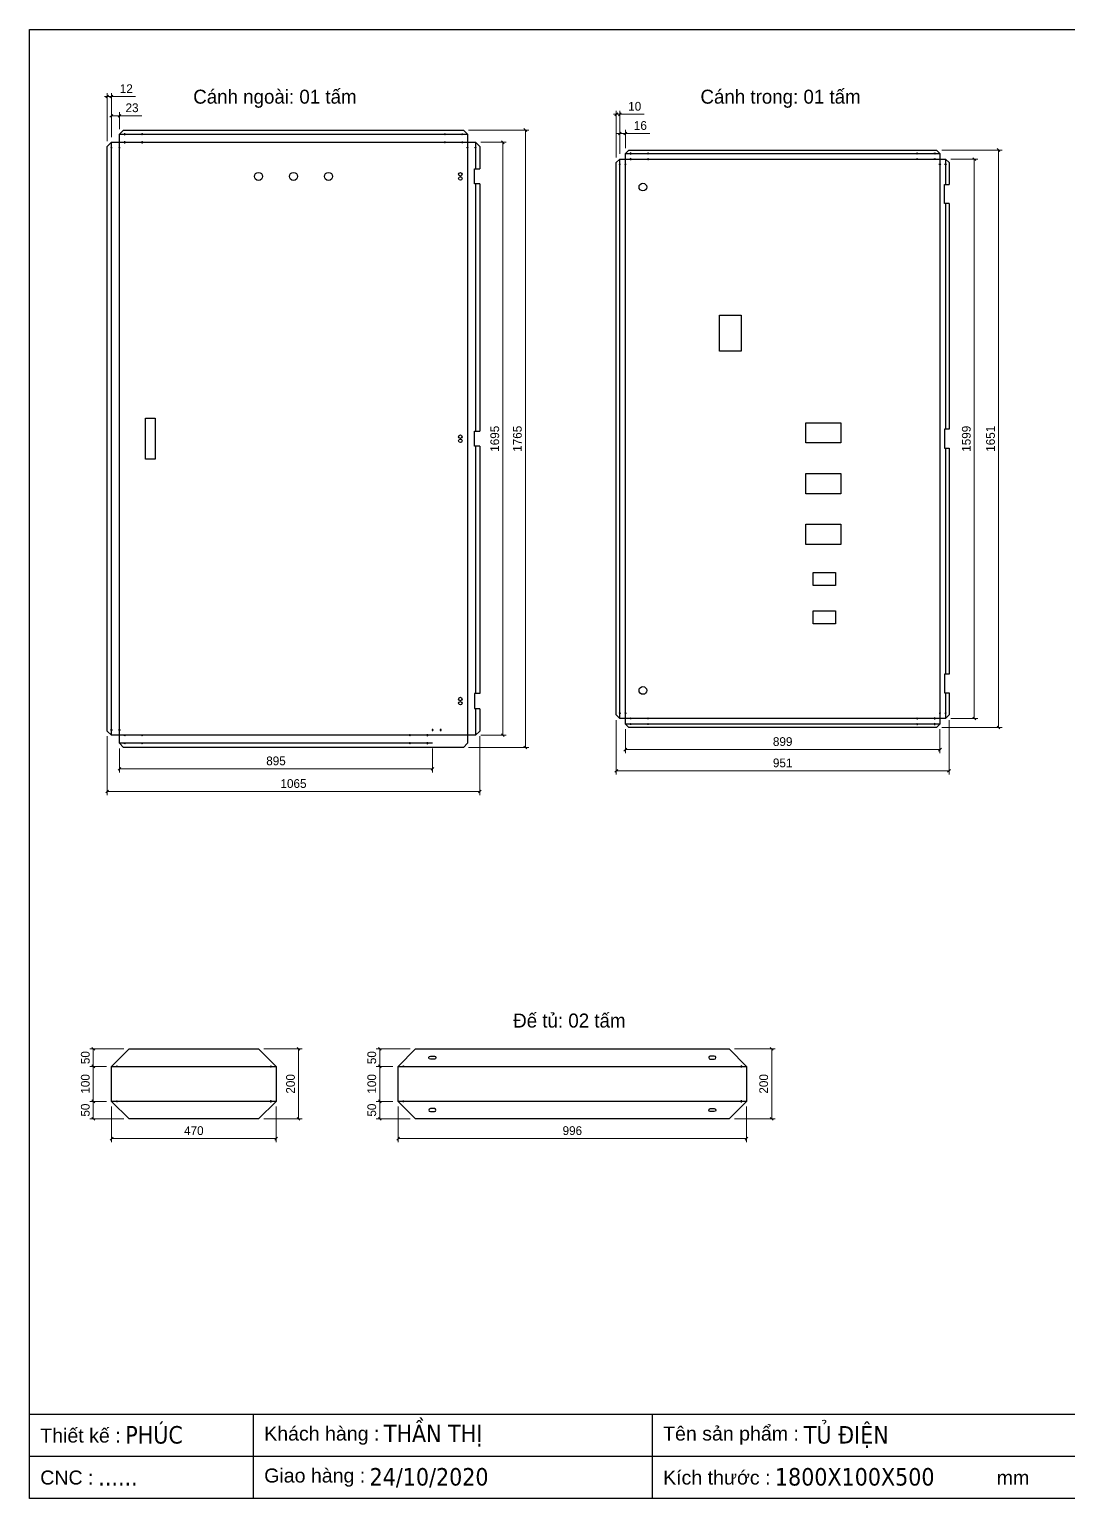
# Model space of a CAD drawing. Header units: millimetres. Extents: x 0 to 5940, y 0 to 4200.
# Drawn here: x 0 to 2970, y 0 to 4200 of the extents above; entities that cross this region are included whole.
import ezdxf
from ezdxf.enums import TextEntityAlignment as Align

# ---------------------------------------------------------------- set-up
doc = ezdxf.new("R2010")
doc.units = ezdxf.units.MM
doc.layers.add('CNC', color=7, linetype='Continuous')
doc.layers.add('DIM', color=253, linetype='Continuous')
doc.styles.add('Arial', font='arial.ttf')
doc.styles.add('Tahoma (Input Text)', font='tahoma.ttf')
doc.dimstyles.new('Dim-25', dxfattribs={"dimtxt": 25, "dimasz": 8, "dimexe": 10, "dimexo": 15, "dimgap": 10, "dimtad": 1, "dimdec": 0, "dimtxsty": 'Standard', "dimblk": 'OBLIQUE', "dimcen": 10, "dimclrd": 5, "dimclre": 5, "dimclrt": 3, "dimazin": 3, "dimtfac": 1, "dimtdec": 0, "dimtmove": 0, "dimatfit": 3, "dimldrblk": 'OBLIQUE', "dimlwd": 9, "dimlwe": 9})

# ---------------------------------------------------------------- blocks, each defined once
blk = doc.blocks.new('khungtenAsean2')
at = {"color": 7}
for p, q in [((2970, -1980), (0, -1980)), ((320, -1980), (320, -2100)), ((890, -1980), (890, -2100)), ((2020, -2040), (0, -2040))]:
    blk.add_line(p, q, dxfattribs=at)
blk.add_lwpolyline([(0, 0), (2970, 0), (2970, -2100), (0, -2100)], close=True, dxfattribs=at)
at = {"color": 2, "char_height": 20, "width": 917.634, "attachment_point": 4, "style": 'Arial'}
for s, insert in [('  Tên sản phẩm :', (890, -2010)), ('  Thiết kế :', (0, -2010)), ('  Khách hàng :', (320, -2010)), ('  Giao hàng :', (320, -2070)), ('  CNC :', (0, -2070)), ('  Kích thước :', (890, -2070)), ('mm', (1382.3, -2070))]:
    blk.add_mtext(s, dxfattribs=dict(at, insert=insert))
at = {"color": 1, "style": 'Tahoma (Input Text)', "flags": 8}
for tag, p in [('#03', (506.6, -2019.3)), ('#01', (137.1, -2021.3)), ('#05', (1106.6, -2021.3)), ('#07', (1834.7, -2021.3)), ('#09', (2146.7, -2021.3)), ('#02', (98.5, -2081.3)), ('#04', (486.1, -2081.3)), ('#06', (1065.3, -2081.3)), ('#08', (1817.4, -2081.3)), ('#10', (2146.7, -2081.3))]:
    blk.add_attdef(tag, p, '', height=25, dxfattribs=at)
blk.add_attdef('#11', text='', height=25, dxfattribs=at).set_placement((2915, -2067.3), align=Align.CENTER)
blk = doc.blocks.new('f3daunguoc')
at = {"layer": 'CNC', "color": 2, "lineweight": -3}
blk.add_circle((0, 0), 1.5, dxfattribs=at)
blk = doc.blocks.new('*D1')
at = {"color": 0, "linetype": 'ByBlock', "lineweight": -2}
for p, q in [((261.3, 2090), (253.3, 2082)), ((1148.3, 2082), (1156.3, 2090))]:
    blk.add_line(p, q, dxfattribs=at)
at = {"layer": 'Defpoints', "color": 0, "transparency": 16777216}
for p in [(257.3, 2159.2), (1152.3, 2159.2), (1152.3, 2086)]:
    blk.add_point(p, dxfattribs=at)
at = {"layer": 'DIM', "color": 5, "lineweight": 9, "transparency": 16777216}
for p, q in [((257.3, 2144.2), (257.3, 2076)), ((1152.3, 2144.2), (1152.3, 2076)), ((257.3, 2086), (1152.3, 2086))]:
    blk.add_line(p, q, dxfattribs=at)
at = {"layer": 'DIM', "color": 3, "transparency": 16777216, "insert": (704.8, 2108.8), "char_height": 25, "attachment_point": 5}
blk.add_mtext('895', dxfattribs=at)
blk = doc.blocks.new('_Oblique')
at = {"color": 0, "linetype": 'ByBlock', "lineweight": -2}
blk.add_line((-0.5, -0.5), (0.5, 0.5), dxfattribs=at)
blk = doc.blocks.new('*D2')
at = {"color": 0, "linetype": 'ByBlock', "lineweight": -2}
for p, q in [((1356.8, 3873.2), (1348.8, 3881.2)), ((1348.8, 2186.2), (1356.8, 2178.2))]:
    blk.add_line(p, q, dxfattribs=at)
at = {"layer": 'Defpoints', "color": 0, "transparency": 16777216}
for p in [(1275.3, 3877.2), (1275.3, 2182.2), (1352.8, 2182.2)]:
    blk.add_point(p, dxfattribs=at)
at = {"layer": 'DIM', "color": 5, "lineweight": 9, "transparency": 16777216}
for p, q in [((1290.3, 3877.2), (1362.8, 3877.2)), ((1352.8, 3877.2), (1352.8, 2182.2)), ((1290.3, 2182.2), (1362.8, 2182.2))]:
    blk.add_line(p, q, dxfattribs=at)
at = {"layer": 'DIM', "color": 3, "transparency": 16777216, "insert": (1330.1, 3029.7), "char_height": 25, "attachment_point": 5, "rotation": 90}
blk.add_mtext('1695', dxfattribs=at)
blk = doc.blocks.new('*D3')
at = {"color": 0, "linetype": 'ByBlock', "lineweight": -2}
for p, q in [((1421.5, 3908.2), (1413.5, 3916.2)), ((1413.5, 2151.2), (1421.5, 2143.2))]:
    blk.add_line(p, q, dxfattribs=at)
at = {"layer": 'Defpoints', "color": 0, "transparency": 16777216}
for p in [(1240.3, 3912.2), (1240.3, 2147.2), (1417.5, 2147.2)]:
    blk.add_point(p, dxfattribs=at)
at = {"layer": 'DIM', "color": 5, "lineweight": 9, "transparency": 16777216}
for p, q in [((1255.3, 3912.2), (1427.5, 3912.2)), ((1417.5, 3912.2), (1417.5, 2147.2)), ((1255.3, 2147.2), (1427.5, 2147.2))]:
    blk.add_line(p, q, dxfattribs=at)
at = {"layer": 'DIM', "color": 3, "transparency": 16777216, "insert": (1394.7, 3029.7), "char_height": 25, "attachment_point": 5, "rotation": 90}
blk.add_mtext('1765', dxfattribs=at)
blk = doc.blocks.new('*D4')
at = {"color": 0, "linetype": 'ByBlock', "lineweight": -2}
for p, q in [((226.3, 2025.3), (218.3, 2017.3)), ((1283.3, 2017.3), (1291.3, 2025.3))]:
    blk.add_line(p, q, dxfattribs=at)
at = {"layer": 'Defpoints', "color": 0, "transparency": 16777216}
for p in [(222.3, 2194.2), (1287.3, 2194.2), (1287.3, 2021.3)]:
    blk.add_point(p, dxfattribs=at)
at = {"layer": 'DIM', "color": 5, "lineweight": 9, "transparency": 16777216}
for p, q in [((222.3, 2179.2), (222.3, 2011.3)), ((1287.3, 2179.2), (1287.3, 2011.3)), ((222.3, 2021.3), (1287.3, 2021.3))]:
    blk.add_line(p, q, dxfattribs=at)
at = {"layer": 'DIM', "color": 3, "transparency": 16777216, "insert": (754.8, 2044), "char_height": 25, "attachment_point": 5}
blk.add_mtext('1065', dxfattribs=at)
blk = doc.blocks.new('*D5')
at = {"color": 0, "linetype": 'ByBlock', "lineweight": -2}
for p, q in [((238.3, 3957), (230.3, 3949)), ((253.3, 3949), (261.3, 3957))]:
    blk.add_line(p, q, dxfattribs=at)
at = {"layer": 'Defpoints', "color": 0, "transparency": 16777216}
for p in [(257.3, 3953), (234.3, 3877.2), (257.3, 3900.2)]:
    blk.add_point(p, dxfattribs=at)
at = {"layer": 'DIM', "color": 5, "lineweight": 9, "transparency": 16777216}
for p, q in [((234.3, 3892.2), (234.3, 3963)), ((234.3, 3953), (257.3, 3953)), ((257.3, 3915.2), (257.3, 3963)), ((257.3, 3953), (321.5, 3953))]:
    blk.add_line(p, q, dxfattribs=at)
at = {"layer": 'DIM', "color": 3, "transparency": 16777216, "insert": (293.4, 3975.8), "char_height": 25, "attachment_point": 5}
blk.add_mtext('23', dxfattribs=at)
blk = doc.blocks.new('*D6')
at = {"color": 0, "linetype": 'ByBlock', "lineweight": -2}
for p, q in [((218.3, 4003.9), (226.3, 4011.9)), ((238.3, 4011.9), (230.3, 4003.9))]:
    blk.add_line(p, q, dxfattribs=at)
at = {"layer": 'Defpoints', "color": 0, "transparency": 16777216}
for p in [(234.3, 4007.9), (222.3, 3865.2), (234.3, 3877.2)]:
    blk.add_point(p, dxfattribs=at)
at = {"layer": 'DIM', "color": 5, "lineweight": 9, "transparency": 16777216}
for p, q in [((222.3, 4007.9), (214.3, 4007.9)), ((222.3, 3880.2), (222.3, 4017.9)), ((222.3, 4007.9), (234.3, 4007.9)), ((234.3, 3892.2), (234.3, 4017.9)), ((234.3, 4007.9), (303.5, 4007.9))]:
    blk.add_line(p, q, dxfattribs=at)
at = {"layer": 'DIM', "color": 3, "transparency": 16777216, "insert": (276.9, 4030.5), "char_height": 25, "attachment_point": 5}
blk.add_mtext('12', dxfattribs=at)
blk = doc.blocks.new('*D7')
at = {"color": 0, "linetype": 'ByBlock', "lineweight": -2}
for p, q in [((1707.3, 2145.1), (1699.3, 2137.1)), ((2598.3, 2137.1), (2606.3, 2145.1))]:
    blk.add_line(p, q, dxfattribs=at)
at = {"layer": 'Defpoints', "color": 0, "transparency": 16777216}
for p in [(1703.3, 2214.2), (2602.3, 2214.2), (2602.3, 2141.1)]:
    blk.add_point(p, dxfattribs=at)
at = {"layer": 'DIM', "color": 5, "lineweight": 9, "transparency": 16777216}
for p, q in [((1703.3, 2199.2), (1703.3, 2131.1)), ((2602.3, 2199.2), (2602.3, 2131.1)), ((1703.3, 2141.1), (2602.3, 2141.1))]:
    blk.add_line(p, q, dxfattribs=at)
at = {"layer": 'DIM', "color": 3, "transparency": 16777216, "insert": (2152.8, 2163.9), "char_height": 25, "attachment_point": 5}
blk.add_mtext('899', dxfattribs=at)
blk = doc.blocks.new('*D8')
at = {"color": 0, "linetype": 'ByBlock', "lineweight": -2}
for p, q in [((1681.3, 2084.2), (1673.3, 2076.2)), ((2624.3, 2076.2), (2632.3, 2084.2))]:
    blk.add_line(p, q, dxfattribs=at)
at = {"layer": 'Defpoints', "color": 0, "transparency": 16777216}
for p in [(1677.3, 2240.2), (2628.3, 2240.2), (2628.3, 2080.2)]:
    blk.add_point(p, dxfattribs=at)
at = {"layer": 'DIM', "color": 5, "lineweight": 9, "transparency": 16777216}
for p, q in [((1677.3, 2225.2), (1677.3, 2070.2)), ((2628.3, 2225.2), (2628.3, 2070.2)), ((1677.3, 2080.2), (2628.3, 2080.2))]:
    blk.add_line(p, q, dxfattribs=at)
at = {"layer": 'DIM', "color": 3, "transparency": 16777216, "insert": (2152.8, 2103), "char_height": 25, "attachment_point": 5}
blk.add_mtext('951', dxfattribs=at)
blk = doc.blocks.new('*D9')
at = {"color": 0, "linetype": 'ByBlock', "lineweight": -2}
for p, q in [((2704.5, 3825.2), (2696.5, 3833.2)), ((2696.5, 2234.2), (2704.5, 2226.2))]:
    blk.add_line(p, q, dxfattribs=at)
at = {"layer": 'Defpoints', "color": 0, "transparency": 16777216}
for p in [(2618.3, 3829.2), (2618.3, 2230.2), (2700.5, 2230.2)]:
    blk.add_point(p, dxfattribs=at)
at = {"layer": 'DIM', "color": 5, "lineweight": 9, "transparency": 16777216}
for p, q in [((2633.3, 3829.2), (2710.5, 3829.2)), ((2700.5, 3829.2), (2700.5, 2230.2)), ((2633.3, 2230.2), (2710.5, 2230.2))]:
    blk.add_line(p, q, dxfattribs=at)
at = {"layer": 'DIM', "color": 3, "transparency": 16777216, "insert": (2677.8, 3029.7), "char_height": 25, "attachment_point": 5, "rotation": 90}
blk.add_mtext('1599', dxfattribs=at)
blk = doc.blocks.new('*D10')
at = {"color": 0, "linetype": 'ByBlock', "lineweight": -2}
for p, q in [((2773.8, 3851.2), (2765.8, 3859.2)), ((2765.8, 2208.2), (2773.8, 2200.2))]:
    blk.add_line(p, q, dxfattribs=at)
at = {"layer": 'Defpoints', "color": 0, "transparency": 16777216}
for p in [(2592.3, 3855.2), (2592.3, 2204.2), (2769.8, 2204.2)]:
    blk.add_point(p, dxfattribs=at)
at = {"layer": 'DIM', "color": 5, "lineweight": 9, "transparency": 16777216}
for p, q in [((2607.3, 3855.2), (2779.8, 3855.2)), ((2769.8, 3855.2), (2769.8, 2204.2)), ((2607.3, 2204.2), (2779.8, 2204.2))]:
    blk.add_line(p, q, dxfattribs=at)
at = {"layer": 'DIM', "color": 3, "transparency": 16777216, "insert": (2747, 3029.7), "char_height": 25, "attachment_point": 5, "rotation": 90}
blk.add_mtext('1651', dxfattribs=at)
blk = doc.blocks.new('*D11')
at = {"color": 0, "linetype": 'ByBlock', "lineweight": -2}
for p, q in [((1683.3, 3898.4), (1691.3, 3906.4)), ((1707.3, 3906.4), (1699.3, 3898.4))]:
    blk.add_line(p, q, dxfattribs=at)
at = {"layer": 'Defpoints', "color": 0, "transparency": 16777216}
for p in [(1703.3, 3902.4), (1687.3, 3829.2), (1703.3, 3845.2)]:
    blk.add_point(p, dxfattribs=at)
at = {"layer": 'DIM', "color": 5, "lineweight": 9, "transparency": 16777216}
for p, q in [((1687.3, 3844.2), (1687.3, 3912.4)), ((1703.3, 3860.2), (1703.3, 3912.4)), ((1687.3, 3902.4), (1679.3, 3902.4)), ((1687.3, 3902.4), (1703.3, 3902.4)), ((1703.3, 3902.4), (1772.8, 3902.4))]:
    blk.add_line(p, q, dxfattribs=at)
at = {"layer": 'DIM', "color": 3, "transparency": 16777216, "insert": (1746.1, 3925.1), "char_height": 25, "attachment_point": 5}
blk.add_mtext('16', dxfattribs=at)
blk = doc.blocks.new('*D12')
at = {"color": 0, "linetype": 'ByBlock', "lineweight": -2}
for p, q in [((1673.3, 3953.3), (1681.3, 3961.3)), ((1691.3, 3961.3), (1683.3, 3953.3))]:
    blk.add_line(p, q, dxfattribs=at)
at = {"layer": 'Defpoints', "color": 0, "transparency": 16777216}
for p in [(1687.3, 3957.3), (1687.3, 3829.2), (1677.3, 3819.2)]:
    blk.add_point(p, dxfattribs=at)
at = {"layer": 'DIM', "color": 5, "lineweight": 9, "transparency": 16777216}
for p, q in [((1677.3, 3957.3), (1669.3, 3957.3)), ((1677.3, 3834.2), (1677.3, 3967.3)), ((1677.3, 3957.3), (1687.3, 3957.3)), ((1687.3, 3844.2), (1687.3, 3967.3)), ((1687.3, 3957.3), (1756.7, 3957.3))]:
    blk.add_line(p, q, dxfattribs=at)
at = {"layer": 'DIM', "color": 3, "transparency": 16777216, "insert": (1730, 3980), "char_height": 25, "attachment_point": 5}
blk.add_mtext('10', dxfattribs=at)
blk = doc.blocks.new('ovan8.5x20')
at = {"layer": 'CNC', "color": 2, "lineweight": -3}
for p, q in [((5.7, 4.2), (-5.8, 4.2)), ((-5.8, -4.2), (5.7, -4.2))]:
    blk.add_line(p, q, dxfattribs=at)
for centre, start, end in [((-5.8, 0), 90, 270), ((5.7, 0), 270, 90)]:
    blk.add_arc(centre, 4.25, start, end, dxfattribs=at)
blk = doc.blocks.new('*D13')
at = {"color": 0, "linetype": 'ByBlock', "lineweight": -2}
for p, q in [((2125.4, 1281.6), (2117.4, 1289.6)), ((2117.4, 1089.6), (2125.4, 1081.6))]:
    blk.add_line(p, q, dxfattribs=at)
at = {"layer": 'Defpoints', "color": 0, "transparency": 16777216}
for p in [(1999.7, 1285.6), (1999.7, 1085.6), (2121.4, 1085.6)]:
    blk.add_point(p, dxfattribs=at)
at = {"layer": 'DIM', "color": 5, "lineweight": 9, "transparency": 16777216}
for p, q in [((2014.7, 1285.6), (2131.4, 1285.6)), ((2121.4, 1285.6), (2121.4, 1085.6)), ((2014.7, 1085.6), (2131.4, 1085.6))]:
    blk.add_line(p, q, dxfattribs=at)
at = {"layer": 'DIM', "color": 3, "transparency": 16777216, "insert": (2098.7, 1185.6), "char_height": 25, "attachment_point": 5, "rotation": 90}
blk.add_mtext('200', dxfattribs=at)
blk = doc.blocks.new('*D14')
at = {"color": 0, "linetype": 'ByBlock', "lineweight": -2}
for p, q in [((1057.7, 1033), (1049.7, 1025)), ((2045.7, 1025), (2053.7, 1033))]:
    blk.add_line(p, q, dxfattribs=at)
at = {"layer": 'Defpoints', "color": 0, "transparency": 16777216}
for p in [(1053.7, 1135.6), (2049.7, 1135.6), (2049.7, 1029)]:
    blk.add_point(p, dxfattribs=at)
at = {"layer": 'DIM', "color": 5, "lineweight": 9, "transparency": 16777216}
for p, q in [((1053.7, 1120.6), (1053.7, 1019)), ((2049.7, 1120.6), (2049.7, 1019)), ((1053.7, 1029), (2049.7, 1029))]:
    blk.add_line(p, q, dxfattribs=at)
at = {"layer": 'DIM', "color": 3, "transparency": 16777216, "insert": (1551.7, 1051.8), "char_height": 25, "attachment_point": 5}
blk.add_mtext('996', dxfattribs=at)
blk = doc.blocks.new('*D15')
at = {"color": 0, "linetype": 'ByBlock', "lineweight": -2}
for p, q in [((239, 1033), (231, 1025)), ((701, 1025), (709, 1033))]:
    blk.add_line(p, q, dxfattribs=at)
at = {"layer": 'Defpoints', "color": 0, "transparency": 16777216}
for p in [(235, 1135.6), (705, 1135.6), (705, 1029)]:
    blk.add_point(p, dxfattribs=at)
at = {"layer": 'DIM', "color": 5, "lineweight": 9, "transparency": 16777216}
for p, q in [((235, 1120.6), (235, 1019)), ((705, 1120.6), (705, 1019)), ((235, 1029), (705, 1029))]:
    blk.add_line(p, q, dxfattribs=at)
at = {"layer": 'DIM', "color": 3, "transparency": 16777216, "insert": (470, 1051.8), "char_height": 25, "attachment_point": 5}
blk.add_mtext('470', dxfattribs=at)
blk = doc.blocks.new('*D16')
at = {"color": 0, "linetype": 'ByBlock', "lineweight": -2}
for p, q in [((773.1, 1281.6), (765.1, 1289.6)), ((765.1, 1089.6), (773.1, 1081.6))]:
    blk.add_line(p, q, dxfattribs=at)
at = {"layer": 'Defpoints', "color": 0, "transparency": 16777216}
for p in [(655, 1285.6), (655, 1085.6), (769.1, 1085.6)]:
    blk.add_point(p, dxfattribs=at)
at = {"layer": 'DIM', "color": 5, "lineweight": 9, "transparency": 16777216}
for p, q in [((670, 1285.6), (779.1, 1285.6)), ((769.1, 1285.6), (769.1, 1085.6)), ((670, 1085.6), (779.1, 1085.6))]:
    blk.add_line(p, q, dxfattribs=at)
at = {"layer": 'DIM', "color": 3, "transparency": 16777216, "insert": (746.3, 1185.6), "char_height": 25, "attachment_point": 5, "rotation": 90}
blk.add_mtext('200', dxfattribs=at)
blk = doc.blocks.new('*D17')
at = {"color": 0, "linetype": 'ByBlock', "lineweight": -2}
for p, q in [((186.7, 1281.6), (178.7, 1289.6)), ((178.7, 1239.6), (186.7, 1231.6))]:
    blk.add_line(p, q, dxfattribs=at)
at = {"layer": 'Defpoints', "color": 0, "transparency": 16777216}
for p in [(285, 1285.6), (182.7, 1235.6), (235, 1235.6)]:
    blk.add_point(p, dxfattribs=at)
at = {"layer": 'DIM', "color": 5, "lineweight": 9, "transparency": 16777216}
for p, q in [((270, 1285.6), (172.7, 1285.6)), ((182.7, 1285.6), (182.7, 1235.6)), ((220, 1235.6), (172.7, 1235.6))]:
    blk.add_line(p, q, dxfattribs=at)
at = {"layer": 'DIM', "color": 3, "transparency": 16777216, "insert": (159.9, 1260.6), "char_height": 25, "attachment_point": 5, "rotation": 90}
blk.add_mtext('50', dxfattribs=at)
blk = doc.blocks.new('*D18')
at = {"color": 0, "linetype": 'ByBlock', "lineweight": -2}
for p, q in [((186.7, 1231.6), (178.7, 1239.6)), ((178.7, 1139.6), (186.7, 1131.6))]:
    blk.add_line(p, q, dxfattribs=at)
at = {"layer": 'Defpoints', "color": 0, "transparency": 16777216}
for p in [(235, 1235.6), (182.7, 1135.6), (235, 1135.6)]:
    blk.add_point(p, dxfattribs=at)
at = {"layer": 'DIM', "color": 5, "lineweight": 9, "transparency": 16777216}
for p, q in [((220, 1235.6), (172.7, 1235.6)), ((182.7, 1235.6), (182.7, 1135.6)), ((220, 1135.6), (172.7, 1135.6))]:
    blk.add_line(p, q, dxfattribs=at)
at = {"layer": 'DIM', "color": 3, "transparency": 16777216, "insert": (159.9, 1185.6), "char_height": 25, "attachment_point": 5, "rotation": 90}
blk.add_mtext('100', dxfattribs=at)
blk = doc.blocks.new('*D19')
at = {"color": 0, "linetype": 'ByBlock', "lineweight": -2}
for p, q in [((186.7, 1131.6), (178.7, 1139.6)), ((178.7, 1089.6), (186.7, 1081.6))]:
    blk.add_line(p, q, dxfattribs=at)
at = {"layer": 'Defpoints', "color": 0, "transparency": 16777216}
for p in [(235, 1135.6), (182.7, 1085.6), (285, 1085.6)]:
    blk.add_point(p, dxfattribs=at)
at = {"layer": 'DIM', "color": 5, "lineweight": 9, "transparency": 16777216}
for p, q in [((220, 1135.6), (172.7, 1135.6)), ((182.7, 1135.6), (182.7, 1085.6)), ((270, 1085.6), (172.7, 1085.6))]:
    blk.add_line(p, q, dxfattribs=at)
at = {"layer": 'DIM', "color": 3, "transparency": 16777216, "insert": (159.9, 1110.6), "char_height": 25, "attachment_point": 5, "rotation": 90}
blk.add_mtext('50', dxfattribs=at)
blk = doc.blocks.new('*D20')
at = {"color": 0, "linetype": 'ByBlock', "lineweight": -2}
for p, q in [((1005.4, 1281.6), (997.4, 1289.6)), ((997.4, 1239.6), (1005.4, 1231.6))]:
    blk.add_line(p, q, dxfattribs=at)
at = {"layer": 'Defpoints', "color": 0, "transparency": 16777216}
for p in [(1103.7, 1285.6), (1001.4, 1235.6), (1053.7, 1235.6)]:
    blk.add_point(p, dxfattribs=at)
at = {"layer": 'DIM', "color": 5, "lineweight": 9, "transparency": 16777216}
for p, q in [((1088.7, 1285.6), (991.4, 1285.6)), ((1001.4, 1285.6), (1001.4, 1235.6)), ((1038.7, 1235.6), (991.4, 1235.6))]:
    blk.add_line(p, q, dxfattribs=at)
at = {"layer": 'DIM', "color": 3, "transparency": 16777216, "insert": (978.6, 1260.6), "char_height": 25, "attachment_point": 5, "rotation": 90}
blk.add_mtext('50', dxfattribs=at)
blk = doc.blocks.new('*D21')
at = {"color": 0, "linetype": 'ByBlock', "lineweight": -2}
for p, q in [((1005.4, 1231.6), (997.4, 1239.6)), ((997.4, 1139.6), (1005.4, 1131.6))]:
    blk.add_line(p, q, dxfattribs=at)
at = {"layer": 'Defpoints', "color": 0, "transparency": 16777216}
for p in [(1053.7, 1235.6), (1001.4, 1135.6), (1053.7, 1135.6)]:
    blk.add_point(p, dxfattribs=at)
at = {"layer": 'DIM', "color": 5, "lineweight": 9, "transparency": 16777216}
for p, q in [((1038.7, 1235.6), (991.4, 1235.6)), ((1001.4, 1235.6), (1001.4, 1135.6)), ((1038.7, 1135.6), (991.4, 1135.6))]:
    blk.add_line(p, q, dxfattribs=at)
at = {"layer": 'DIM', "color": 3, "transparency": 16777216, "insert": (978.6, 1185.6), "char_height": 25, "attachment_point": 5, "rotation": 90}
blk.add_mtext('100', dxfattribs=at)
blk = doc.blocks.new('*D22')
at = {"color": 0, "linetype": 'ByBlock', "lineweight": -2}
for p, q in [((1005.4, 1131.6), (997.4, 1139.6)), ((997.4, 1089.6), (1005.4, 1081.6))]:
    blk.add_line(p, q, dxfattribs=at)
at = {"layer": 'Defpoints', "color": 0, "transparency": 16777216}
for p in [(1053.7, 1135.6), (1001.4, 1085.6), (1103.7, 1085.6)]:
    blk.add_point(p, dxfattribs=at)
at = {"layer": 'DIM', "color": 5, "lineweight": 9, "transparency": 16777216}
for p, q in [((1038.7, 1135.6), (991.4, 1135.6)), ((1001.4, 1135.6), (1001.4, 1085.6)), ((1088.7, 1085.6), (991.4, 1085.6))]:
    blk.add_line(p, q, dxfattribs=at)
at = {"layer": 'DIM', "color": 3, "transparency": 16777216, "insert": (978.6, 1110.6), "char_height": 25, "attachment_point": 5, "rotation": 90}
blk.add_mtext('50', dxfattribs=at)

msp = doc.modelspace()

# ---------------------------------------------------------------- linework, layer by layer
at = {"color": 7}
for p, q in [((235, 1235.6), (285, 1285.6)), ((285, 1285.6), (655, 1285.6)), ((655, 1285.6), (705, 1235.6)), ((1053.7, 1235.6), (1103.7, 1285.6)), ((1103.7, 1285.6), (1999.7, 1285.6)), ((1999.7, 1285.6), (2049.7, 1235.6)), ((235, 1235.6), (705, 1235.6)), ((235, 1135.6), (235, 1235.6)), ((705, 1235.6), (705, 1135.6)), ((1053.7, 1235.6), (2049.7, 1235.6)), ((1053.7, 1135.6), (1053.7, 1235.6)), ((2049.7, 1235.6), (2049.7, 1135.6)), ((705, 1135.6), (235, 1135.6)), ((235, 1135.6), (285, 1085.6)), ((705, 1135.6), (655, 1085.6)), ((2049.7, 1135.6), (1053.7, 1135.6)), ((1053.7, 1135.6), (1103.7, 1085.6)), ((2049.7, 1135.6), (1999.7, 1085.6)), ((655, 1085.6), (285, 1085.6)), ((1999.7, 1085.6), (1103.7, 1085.6))]:
    msp.add_line(p, q, dxfattribs=at)
for points in [[(1287.3, 2257.7), (1287.3, 2194.2), (1275.3, 2182.2), (1252.3, 2182.2), (1252.3, 2159.2), (1240.3, 2147.2), (269.3, 2147.2), (257.3, 2159.2), (257.3, 2182.2), (234.3, 2182.2), (222.3, 2194.2), (222.3, 3865.2), (234.3, 3877.2), (257.3, 3877.2), (257.3, 3900.2), (269.3, 3912.2), (1240.3, 3912.2), (1252.3, 3900.2), (1252.3, 3877.2), (1275.3, 3877.2), (1287.3, 3865.2), (1287.3, 3801.2)], [(234.3, 2182.2), (234.3, 3877.2)], [(257.3, 3900.2), (1252.3, 3900.2)], [(1275.3, 3877.2), (1275.3, 3801.2)], [(2628.3, 2303.2), (2628.3, 2240.2), (2618.3, 2230.2), (2602.3, 2230.2), (2602.3, 2214.2), (2592.3, 2204.2), (1713.3, 2204.2), (1703.3, 2214.2), (1703.3, 2230.2), (1687.3, 2230.2), (1677.3, 2240.2), (1677.3, 3819.2), (1687.3, 3829.2), (1703.3, 3829.2), (1703.3, 3845.2), (1713.3, 3855.2), (2592.3, 3855.2), (2602.3, 3845.2), (2602.3, 3829.2), (2618.3, 3829.2), (2628.3, 3819.2), (2628.3, 3756.2)], [(1687.3, 2230.2), (1687.3, 3829.2)], [(1703.3, 3845.2), (2602.3, 3845.2)], [(2618.3, 3829.2), (2618.3, 3756.2)], [(1275.3, 3758.2), (1275.3, 3051.2)], [(1287.3, 3758.2), (1287.3, 3051.2)], [(2618.3, 3702.2), (2618.3, 3056.7)], [(2628.3, 3702.2), (2628.3, 3056.7)], [(1275.3, 3008.2), (1275.3, 2301.2)], [(1287.3, 3008.2), (1287.3, 2301.2)], [(2618.3, 3002.7), (2618.3, 2357.2)], [(2628.3, 3002.7), (2628.3, 2357.2)], [(2618.3, 2303.2), (2618.3, 2230.2)], [(1275.3, 2258.2), (1275.3, 2182.2)], [(2602.3, 2214.2), (1703.3, 2214.2)], [(1152.3, 2159.2), (257.3, 2159.2)]]:
    msp.add_lwpolyline(points, dxfattribs=at)
for points in [[(257.3, 3877.2), (1252.3, 3877.2), (1252.3, 2182.2), (257.3, 2182.2)], [(1703.3, 3829.2), (2602.3, 3829.2), (2602.3, 2230.2), (1703.3, 2230.2)]]:
    msp.add_lwpolyline(points, close=True, dxfattribs=at)
at = {"color": 2}
for points in [[(1287.3, 3758.2), (1272.3, 3758.2), (1272.3, 3801.2), (1287.3, 3801.2)], [(2628.3, 3702.2), (2615.3, 3702.2), (2615.3, 3756.2), (2628.3, 3756.2)], [(1287.3, 3008.2), (1272.3, 3008.2), (1272.3, 3051.2), (1287.3, 3051.2)], [(2628.3, 3056.7), (2615.3, 3056.7), (2615.3, 3002.7), (2628.3, 3002.7)], [(2628.3, 2357.2), (2615.3, 2357.2), (2615.3, 2303.2), (2628.3, 2303.2)], [(1287.3, 2301.2), (1272.3, 2301.2), (1272.3, 2258.2), (1287.3, 2258.2)]]:
    msp.add_lwpolyline(points, dxfattribs=at)
for points in [[(1971.8, 3383.2), (2033.8, 3383.2), (2033.8, 3280.2), (1971.8, 3280.2)], [(332.3, 3088.2), (359.3, 3088.2), (359.3, 2971.2), (332.3, 2971.2)], [(2219.3, 3075.7), (2319.3, 3075.7), (2319.3, 3017.7), (2219.3, 3017.7)], [(2219.3, 2930.7), (2319.3, 2930.7), (2319.3, 2872.7), (2219.3, 2872.7)], [(2219.3, 2785.7), (2319.3, 2785.7), (2319.3, 2727.7), (2219.3, 2727.7)], [(2239.8, 2647.7), (2303.8, 2647.7), (2303.8, 2610.7), (2239.8, 2610.7)], [(2239.8, 2537.7), (2303.8, 2537.7), (2303.8, 2500.7), (2239.8, 2500.7)]]:
    msp.add_lwpolyline(points, close=True, dxfattribs=at)
for centre, radius in [((654.8, 3779.7), 11.5), ((754.8, 3779.7), 11.5), ((854.8, 3779.7), 11.5), ((1231.8, 3785.7), 5), ((1231.8, 3773.7), 5), ((1753.3, 3749.2), 11), ((1231.8, 3035.7), 5), ((1231.8, 3023.7), 5), ((1753.3, 2310.2), 11), ((1231.8, 2285.7), 5), ((1231.8, 2273.7), 5)]:
    msp.add_circle(centre, radius, dxfattribs=at)

# ---------------------------------------------------------------- block references
at = {"color": 7}
ref = msp.add_blockref('khungtenAsean2', (0, 4200), dxfattribs=dict(at, xscale=2, yscale=2, zscale=2))
ref.add_attrib('#06', '1800X100X500', (2130.7, 37.4), dxfattribs={"color": 1, "height": 50, "style": 'Tahoma (Input Text)'})
ref.add_attrib('#05', 'TỦ ĐIỆN', (2213.3, 157.4), dxfattribs={"color": 1, "height": 50, "style": 'Tahoma (Input Text)'})
ref.add_attrib('#04', '24/10/2020', (972.2, 37.4), dxfattribs={"color": 1, "height": 50, "style": 'Tahoma (Input Text)'})
ref.add_attrib('#03', 'THẦN THỊ', (1013.1, 161.4), dxfattribs={"color": 1, "height": 50, "style": 'Tahoma (Input Text)'})
ref.add_attrib('#02', '......', (196.9, 37.4), dxfattribs={"color": 1, "height": 50, "style": 'Tahoma (Input Text)'})
ref.add_attrib('#01', 'PHÚC', (274.1, 157.4), dxfattribs={"color": 1, "height": 50, "style": 'Tahoma (Input Text)'})
at = {"lineweight": -3, "xscale": -1}
for p, rotation in [((272.3, 3900.2), 180), ((272.3, 3877.2), 180), ((322.3, 3900.2), 180), ((322.3, 3877.2), 180), ((234.3, 3862.2), 180), ((257.3, 3862.2), 180), ((1718.3, 3845.2), 180), ((1718.3, 3829.2), 180), ((1768.3, 3845.2), 180), ((1768.3, 3829.2), 180), ((1687.3, 3814.2), 180), ((1703.3, 3814.2), 180), ((690, 1235.6), 90), ((2034.7, 1235.6), 90), ((690, 1135.6), 90), ((2034.7, 1135.6), 90)]:
    msp.add_blockref('f3daunguoc', p, dxfattribs=dict(at, rotation=rotation))
at = {"lineweight": -3}
for p, rotation in [((1187.3, 3900.2), 180), ((1187.3, 3877.2), 180), ((1237.3, 3900.2), 180), ((1237.3, 3877.2), 180), ((1252.3, 3862.2), 180), ((1275.3, 3862.2), 180), ((2537.3, 3845.2), 180), ((2537.3, 3829.2), 180), ((2587.3, 3845.2), 180), ((2587.3, 3829.2), 180), ((2602.3, 3814.2), 180), ((2618.3, 3814.2), 180), ((250, 1235.6), 270), ((1068.7, 1235.6), 270), ((250, 1135.6), 270), ((1068.7, 1135.6), 270)]:
    msp.add_blockref('f3daunguoc', p, dxfattribs=dict(at, rotation=rotation))
for p in [(1687.3, 2245.2), (1703.3, 2245.2), (1718.3, 2230.2), (1768.3, 2230.2), (234.3, 2197.2), (257.3, 2197.2), (1718.3, 2214.2), (1768.3, 2214.2), (272.3, 2182.2), (272.3, 2159.2), (322.3, 2182.2), (322.3, 2159.2)]:
    msp.add_blockref('f3daunguoc', p, dxfattribs=at)
at = {"lineweight": -3, "xscale": -1}
for p in [(2537.3, 2230.2), (2587.3, 2230.2), (2602.3, 2245.2), (2618.3, 2245.2), (1152.3, 2197.2), (1175.3, 2197.2), (2537.3, 2214.2), (2587.3, 2214.2), (1087.3, 2182.2), (1087.3, 2159.2), (1137.3, 2182.2), (1137.3, 2159.2)]:
    msp.add_blockref('f3daunguoc', p, dxfattribs=at)
at = {"layer": 'CNC', "lineweight": -3, "xscale": -1, "rotation": 180}
msp.add_blockref('ovan8.5x20', (1151.7, 1260.6), dxfattribs=at)
at = {"layer": 'CNC', "lineweight": -3, "rotation": 180}
msp.add_blockref('ovan8.5x20', (1951.7, 1260.6), dxfattribs=at)
at = {"layer": 'CNC', "lineweight": -3}
msp.add_blockref('ovan8.5x20', (1151.7, 1110.6), dxfattribs=at)
at = {"layer": 'CNC', "lineweight": -3, "xscale": -1}
msp.add_blockref('ovan8.5x20', (1951.7, 1110.6), dxfattribs=at)

# ---------------------------------------------------------------- texts
at = {"color": 7, "char_height": 40, "attachment_point": 5}
for s, insert, width in [('Cánh ngoài: 01 tấm', (701.7, 4001.6), 915), ('Cánh trong: 01 tấm', (2146.8, 4001.6), 1015), ('Đế tủ: 02 tấm', (1543.2, 1366.3), 1115)]:
    msp.add_mtext(s, dxfattribs=dict(at, insert=insert, width=width))

# ---------------------------------------------------------------- dimensions: what is measured, and where the dimension line sits
at = {"layer": 'DIM', "color": 7}
for base, p1, p2, picture, middle in [((234.3, 4007.9), (222.3, 3865.2), (234.3, 3877.2), '*D6', (276.9, 4030.5)), ((257.3, 3953), (234.3, 3877.2), (257.3, 3900.2), '*D5', (293.4, 3975.8)), ((1687.3, 3957.3), (1677.3, 3819.2), (1687.3, 3829.2), '*D12', (1730, 3980)), ((1703.3, 3902.4), (1687.3, 3829.2), (1703.3, 3845.2), '*D11', (1746.1, 3925.1)), ((2628.3, 2080.2), (1677.3, 2240.2), (2628.3, 2240.2), '*D8', (2152.8, 2103)), ((1287.3, 2021.3), (222.3, 2194.2), (1287.3, 2194.2), '*D4', (754.8, 2044)), ((2602.3, 2141.1), (1703.3, 2214.2), (2602.3, 2214.2), '*D7', (2152.8, 2163.9)), ((1152.3, 2086), (257.3, 2159.2), (1152.3, 2159.2), '*D1', (704.8, 2108.8)), ((705, 1029), (235, 1135.6), (705, 1135.6), '*D15', (470, 1051.8)), ((2049.7, 1029), (1053.7, 1135.6), (2049.7, 1135.6), '*D14', (1551.7, 1051.8))]:
    dim = msp.add_linear_dim(base=base, p1=p1, p2=p2, dimstyle='Dim-25', dxfattribs=at)
    dim.commit()
    dim.dimension.update_dxf_attribs({"geometry": picture, "text_midpoint": middle})
for base, p1, p2, picture, middle in [((1417.5, 2147.2), (1240.3, 3912.2), (1240.3, 2147.2), '*D3', (1394.7, 3029.7)), ((1352.8, 2182.2), (1275.3, 3877.2), (1275.3, 2182.2), '*D2', (1330.1, 3029.7)), ((2769.8, 2204.2), (2592.3, 3855.2), (2592.3, 2204.2), '*D10', (2747, 3029.7)), ((2700.5, 2230.2), (2618.3, 3829.2), (2618.3, 2230.2), '*D9', (2677.8, 3029.7)), ((769.1, 1085.6), (655, 1285.6), (655, 1085.6), '*D16', (746.3, 1185.6)), ((2121.4, 1085.6), (1999.7, 1285.6), (1999.7, 1085.6), '*D13', (2098.7, 1185.6)), ((182.7, 1135.6), (235, 1235.6), (235, 1135.6), '*D18', (159.9, 1185.6)), ((1001.4, 1135.6), (1053.7, 1235.6), (1053.7, 1135.6), '*D21', (978.6, 1185.6))]:
    dim = msp.add_linear_dim(base=base, p1=p1, p2=p2, angle=90, dimstyle='Dim-25', dxfattribs=at)
    dim.commit()
    dim.dimension.update_dxf_attribs({"geometry": picture, "text_midpoint": middle})
for base, p1, p2, picture, middle in [((182.7, 1235.6), (285, 1285.6), (235, 1235.6), '*D17', (182.7, 1260.6)), ((1001.4, 1235.6), (1103.7, 1285.6), (1053.7, 1235.6), '*D20', (1001.4, 1260.6)), ((182.7, 1085.6), (235, 1135.6), (285, 1085.6), '*D19', (182.7, 1110.6)), ((1001.4, 1085.6), (1053.7, 1135.6), (1103.7, 1085.6), '*D22', (1001.4, 1110.6))]:
    dim = msp.add_linear_dim(base=base, p1=p1, p2=p2, angle=90, dimstyle='Dim-25', dxfattribs=at)
    dim.commit()
    dim.dimension.update_dxf_attribs({"geometry": picture, "text_midpoint": middle, "dimtype": 160})

doc.saveas('drawing.dxf')
